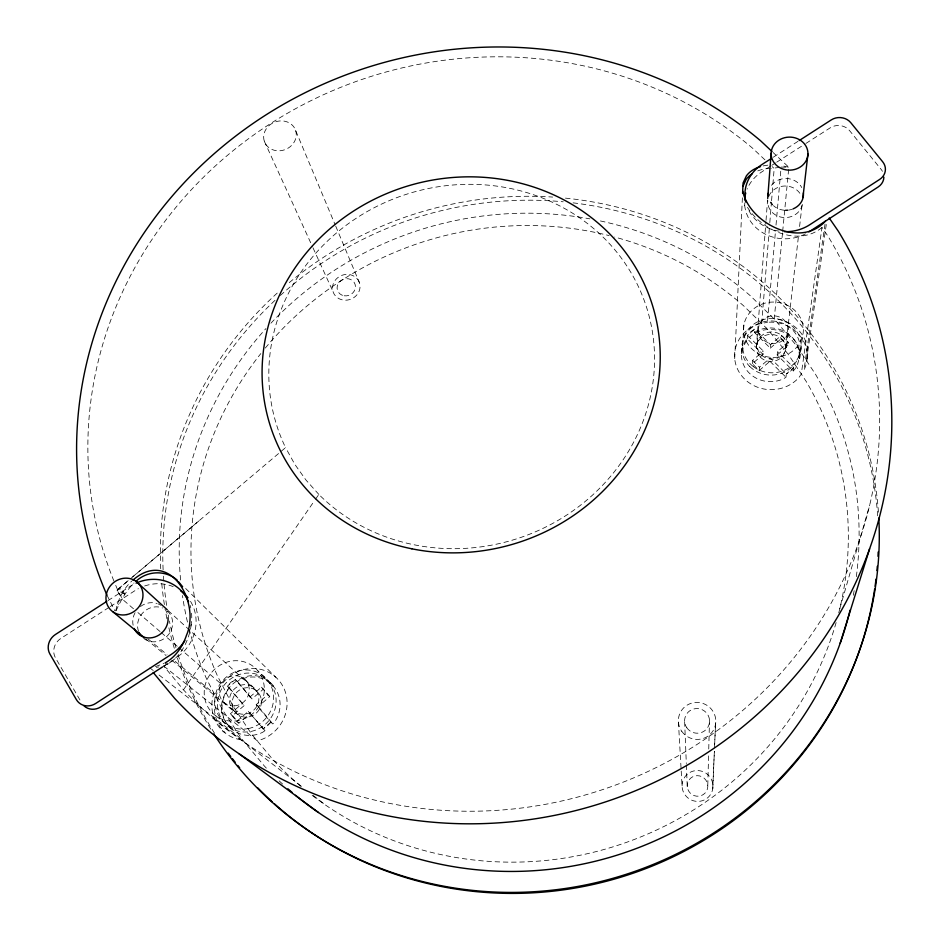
<?xml version="1.0" encoding="UTF-8"?>
<svg xmlns="http://www.w3.org/2000/svg" width="940" height="940" viewBox="0 0 940 940"><rect width="100%" height="100%" fill="white"/><g stroke="black" fill="none" stroke-linecap="round" stroke-linejoin="round"><path stroke-width="0.7" stroke-dasharray="4.7 3.53" d="M707.785 785.276L708.596 754.82M708.748 749.016L709.512 720.016M712.732 788.954L714.447 749.356M714.506 747.888L715.516 724.423M712.92 784.935L714.365 751.542M714.67 744.28L715.74 719.593M734.704 358.68L742.471 196.119M744.68 205.331L744.809 202.876M741.437 353.722L741.825 346.93M743.893 324.887L742.389 351.078C748.91 317.109 805.004 325.44 799.423 360.361L802.96 334.37A29.951 27.695 1.5 0 0 762.857 303.785A29.951 27.695 1.5 0 0 754.397 351.078A29.951 27.695 1.5 0 0 802.96 334.37M747.3 338.799L747.523 335.357L750.802 331.656L754.785 329.071L770.612 344.745L770.283 348.153L754.538 332.537L754.785 329.071L747.523 335.357L763.327 351.066L763.033 354.439L752.352 363.721L759.191 370.548L769.931 361.301L770.248 357.94L786.357 373.956L785.969 377.245L784.031 378.526A28.917 26.849 2 0 1 749.239 373.074A28.917 26.849 2 0 1 745.796 340.48L747.3 338.799L763.033 354.439M752.352 363.721L752.587 360.373L763.327 351.066M756.371 347.412L765.924 221.817M766.03 220.359L767.581 199.915M757.382 343.159L758.604 327.249M761.694 323.478L769.695 224.084M769.813 222.616L771.458 202.159M771.576 200.69L774.172 168.53L772.128 166.603M759.191 370.548L759.461 367.235L770.248 357.94M825.038 224.131L804.005 370.007A36.343 33.758 2 0 0 767.463 322.279L775.5 230.899M776.017 225.095L780.858 169.976M782.515 232.944L774.231 319.012L777.251 319.118A36.519 33.887 2 0 1 807.26 358.199L806.461 360.654L826.53 222.874M782.656 231.475L788.836 167.285L773.127 152.538M754.538 332.537L756.677 331.068A28.917 26.849 2 0 1 791.398 336.497A28.917 26.849 2 0 1 794.97 368.997L793.266 370.936L777.18 354.991L777.545 351.619L788.308 342.266L781.375 335.416L770.612 344.745M770.283 348.153L780.999 338.858L781.375 335.416M785.546 348.387L798.577 235.223M799.587 226.517L802.09 204.755M786.298 347.835A14.664 13.595 1.8 0 0 766.711 332.76A14.664 13.595 1.8 0 0 762.505 355.966A14.664 13.595 1.8 0 0 786.298 347.835L788.143 331.996A14.981 13.841 1.5 0 0 768.121 316.663A14.981 13.841 1.5 0 0 763.844 340.304A14.981 13.841 1.5 0 0 788.143 331.996M777.18 354.991L787.908 345.685L788.308 342.266M793.266 370.936L793.689 367.622L777.545 351.619M799.247 355.661L800.163 348.869M191.29 624.418C188.94 641.256 180.116 659.269 163.607 665.943L183.464 689.819A398.078 374.919 -18.1 0 0 711.604 734.634A398.078 374.919 -18.1 0 0 827.987 236.199L821.995 227.457L801.291 374.038L798.965 377.492A36.343 33.758 2 0 1 741.296 375.33A36.343 33.758 2 0 1 758.275 324.183L767.463 322.279M115.796 610.836C117.9 599.638 123.375 588.769 131.8 581.049M839.796 608.65L869.7 505.027M116.031 610.789C120.719 600.895 126.054 590.755 133.974 583.012M183.464 689.819L314.665 500.468M315.499 499.257L318.848 494.428A194.098 180.868 -18.1 0 0 638.096 433.152A194.098 180.868 -18.1 0 0 461.352 184.487A194.098 180.868 -18.1 0 0 285.56 447.616L129.896 579.275M256.185 704.659L258.265 706.481L269.745 696.611L267.724 694.731L256.185 704.659L270.814 722.19L272.823 723.941L274.48 722.12A29.939 28.294 -48.4 0 0 273.716 686.682A29.939 28.294 -48.4 0 0 239.43 680.114L237.409 681.465L235.235 679.526L230.782 682.475L227.398 686.188L244.153 705.611L232.579 715.552L230.382 713.766L242.003 703.778M269.745 696.611L263.459 689.102L251.955 698.914L235.235 679.526L227.398 686.188L229.595 688.092L227.727 690.148A29.939 28.294 -48.4 0 0 228.35 725.68A29.939 28.294 -48.4 0 0 262.707 732.272L264.998 730.697L248.336 711.404L236.704 721.403L230.382 713.766M821.995 227.457C799.094 246.832 762.422 230.946 747.852 207.916M236.704 721.403L238.878 723.154L250.451 713.202M249.852 697.045L261.414 687.199L263.459 689.102M133.492 608.779L122.447 599.285L117.582 589.697L128.78 580.227M128.145 580.65L116.936 590.12L122.447 599.285M132.634 576.855L198.822 520.983M190.514 601.365A42.406 39.316 -44.2 0 1 175.616 658.294L167.238 664.557L165.193 662.911M163.889 666.061L171.162 661.361M773.279 157.227L797.978 141.341M107.994 600.613L130.002 586.442A42.77 39.609 -44.1 0 1 134.831 583.728M108.958 607.416L60.9 638.401A14.582 13.348 -46.7 0 0 55.472 657.847L81.686 702.979M110.192 606.629L134.831 590.731A42.406 39.316 -44.2 0 1 138.38 588.675M770.624 166.075L761.659 171.985A40.702 36.836 -0.5 0 0 747.112 189.116M771.846 165.299L775.488 162.949M776.71 162.174L804.687 144.22M805.909 143.432L830.232 127.817A13.853 12.361 0.6 0 1 849.548 130.601L881.168 169.447A13.994 12.537 2.5 0 1 882.437 171.327M155.441 666.636L163.971 663.382M779.73 167.367L771.493 168.413M156.416 667.4L158.813 666.918M781.116 167.073L788.836 167.285L781.258 165.487M124.797 594.151L116.936 590.12L121.366 588.558L124.797 594.151L122.623 592.259M222.792 731.026L225.036 732.73C210.584 719.229 211.3 695.036 224.566 680.983A37.612 35.544 -48.3 0 1 281.988 684.684A37.612 35.544 -48.3 0 1 260.521 739.874L256.996 740.579L163.607 665.943M213.004 718.195L302.809 787.426M313.255 795.51L326.027 805.392M149.777 667.835L153.255 670.525M159.036 675.014L242.414 739.698L239.371 739.498A37.788 35.697 -48.2 0 1 213.039 696.093L214.073 693.462L172.631 659.245M229.325 727.161L233.743 730.615M216.036 715.998L233.061 729.323C199.55 704.577 246.104 654.099 273.375 685.707L257.889 670.866A31.02 29.222 -47.4 0 0 206.354 681.371A31.02 29.222 -47.4 0 0 238.525 720.522A31.02 29.222 -47.4 0 0 257.889 670.866M145.782 638.871L166.039 655.521M171.667 660.15L238.067 714.764M147.991 638.894L167.038 654.616M223.697 702.204L233.872 710.593M264.998 730.697L248.336 711.404M117.523 603.433L118.675 604.397M137.922 612.563L160.035 631.527M161.139 632.479L177.719 646.708M178.823 647.648L221.934 684.637M168.072 610.53L258.218 692.568A15.111 14.265 -48.1 0 1 249.006 716.856A15.111 14.265 -48.1 0 1 233.132 697.868A15.111 14.265 -48.1 0 1 258.218 692.568M244.717 679.397L254.435 688.245A15.181 14.323 -47.9 0 1 248.184 713.425A15.181 14.323 -47.9 0 1 229.9 696.646A15.181 14.323 -47.9 0 1 254.435 688.245M764.948 159.847L752.646 148.262A398.078 374.919 -18.1 0 0 261.085 129.826A398.078 374.919 -18.1 0 0 114.715 582.965M269.639 682.769A30.221 28.541 -48.1 0 1 251.321 731.367A30.221 28.541 -48.1 0 1 219.49 693.473A30.221 28.541 -48.1 0 1 269.639 682.769L273.658 686.611M185.662 588.487L275.925 677.341M780.999 338.858L787.908 345.685M769.931 361.301L785.969 377.245M752.587 360.373L759.461 367.235M318.848 494.428L305.935 479.988L294.808 464.325L285.56 447.616M261.414 687.199L267.724 694.731M237.409 681.465L251.955 698.914M258.265 706.481L272.823 723.941M229.595 688.092L244.153 705.611M232.579 715.552L238.878 723.154M106.913 595.008L114.892 610.847M264.281 141.129L312.362 246.433M312.973 247.761L333.065 291.741M295.642 130.507A16.567 14.688 -22 0 1 276.078 150.635A16.567 14.688 -22 0 1 268.205 126.43A16.567 14.688 -22 0 1 295.642 130.507L335.18 224.836M335.745 226.188L359.468 282.787A13.947 12.737 -22.4 0 1 343.112 300.036A13.947 12.737 -22.4 0 1 336.238 279.062A13.947 12.737 -22.4 0 1 359.468 282.787M190.303 605.489L190.773 607.922M678.433 722.132L681.136 769.66M681.218 771.106L682.111 786.945A15.569 15.31 41.2 0 0 706.34 798.8A15.569 15.31 41.2 0 0 704.119 772.139A15.569 15.31 41.2 0 0 682.123 786.991M684.637 721.709L686.318 763.539M686.376 764.984L687.246 786.616A10.375 10.199 41.2 0 0 703.39 794.5A10.375 10.199 41.2 0 0 701.91 776.734A10.375 10.199 41.2 0 0 687.246 786.639M757.793 170.88A62.263 36.684 31.3 0 1 770.142 168.342M763.198 165.922A62.769 36.754 31.3 0 1 768.908 165.064M117.582 589.697A398.078 374.919 -18.1 0 1 115.279 584.316M805.533 233.872A40.702 36.836 -0.5 0 1 744.527 202.594M802.349 204.427A17.449 15.78 -0.5 0 1 782.926 217.457A17.449 15.78 -0.5 0 1 767.78 200.455M768.755 196.437A17.449 15.78 -0.5 0 1 784.336 186.026A17.449 15.78 -0.5 0 1 800.927 195.026M779.025 231.158A41.043 37.095 -0.6 0 1 747.394 207.399M793.348 208.774A17.59 15.898 -0.6 0 1 788.966 210.043M784.36 210.243A17.59 15.898 -0.6 0 1 773.432 205.66M771.446 185.321A17.59 15.898 -0.6 0 1 801.761 187.565M144.643 585.984A42.406 39.316 -44.2 0 1 173.183 586.63M143.691 638.46A18.177 16.849 -44.2 0 0 167.943 635.264A18.177 16.849 -44.2 0 0 167.567 611.118A359.151 345.238 -18.1 0 0 168.566 616.746M138.556 631.386A18.177 16.849 -44.2 0 1 143.35 612.269A18.177 16.849 -44.2 0 1 162.608 608.004M191.537 613.209A42.77 39.609 -44.1 0 1 189.151 631.915M164.97 609.179A18.33 16.979 -44.1 0 1 167.919 616.393M133.116 625.241A18.33 16.979 -44.1 0 1 136.265 610.836M140.412 606.559A18.33 16.979 -44.1 0 1 156.945 603.457M158.002 603.832A18.33 16.979 -44.1 0 1 160.975 605.372M573.083 202.852A359.151 345.238 -18.1 0 1 877.713 516.518M214.555 733.235A359.151 345.238 -18.1 0 1 178.436 655.897M175.921 647.601A359.151 345.238 -18.1 0 1 169.388 620.976M166.627 605.395A359.151 345.238 -18.1 0 1 163.419 575.468M163.113 569.746A359.151 345.238 -18.1 0 1 275.126 300.236M280.343 295.454A359.151 345.238 -18.1 0 1 563.225 201.795M838.762 612.833A329.905 317.05 -18.1 0 0 806.25 381.522L788.096 354.11L767.193 328.859L743.81 305.994A329.905 317.05 -18.1 0 0 614.643 237.033M836.13 622.574A329.905 317.05 -18.1 0 1 311.974 795.216M300.73 786.181A329.905 317.05 -18.1 0 1 273.752 760.589L251.885 734.481L233.167 706.363L217.763 676.565A329.905 317.05 -18.1 0 1 260.827 353.581M265.303 348.059A329.905 317.05 -18.1 0 1 609.144 235.599M565.457 198.129A360.819 346.684 -18.1 0 1 878.548 513.804M210.76 729.123A360.819 346.684 -18.1 0 1 176.908 656.625M174.311 648.306A360.819 346.684 -18.1 0 1 168.436 625.852M166.932 618.79A360.819 346.684 -18.1 0 1 165.581 611.693M164.383 604.573A360.819 346.684 -18.1 0 1 161.727 583.117M160.728 568.782A360.819 346.684 -18.1 0 1 278.499 291.929M289.273 282.611A360.819 346.684 -18.1 0 1 552.673 197.071M856.328 576.62A341.232 327.813 -18.1 0 0 815.297 373.944L796.486 345.662L774.842 319.612L750.625 296.029A341.232 327.813 -18.1 0 0 598.557 220.559M854.155 590.649A341.232 327.813 -18.1 0 1 852.827 597.652M282.588 784.042A341.232 327.813 -18.1 0 1 277.382 779.178M266.361 768.121A341.232 327.813 -18.1 0 1 264.422 766.065L241.85 739.016L222.533 709.9L206.659 679.056A341.232 327.813 -18.1 0 1 189.528 630.399M187.471 622.092A341.232 327.813 -18.1 0 1 182.454 595.514M180.609 580.015A341.232 327.813 -18.1 0 1 265.938 328.577M270.92 323.196A341.232 327.813 -18.1 0 1 589.921 218.867M793.689 367.622L790.599 371.136L786.357 373.956L793.689 367.622M270.814 722.19L267.183 726.209L262.942 728.982L270.814 722.19M681.723 731.273A18.777 18.436 24.1 0 0 714.036 729.005A18.777 18.436 24.1 0 0 695.506 702.474A18.777 18.436 24.1 0 0 681.723 731.273M686.834 727.783A12.514 12.291 24.1 0 0 708.372 726.291A12.514 12.291 24.1 0 0 696.035 708.596A12.514 12.291 24.1 0 0 686.834 727.783M344.157 295.771A9.294 8.495 -22.4 0 0 355.062 284.279A9.294 8.495 -22.4 0 0 339.587 281.777A9.294 8.495 -22.4 0 0 344.157 295.771M234.424 705.881A15.51 14.617 -47.4 0 0 247.15 682.334A15.51 14.617 -47.4 0 0 221.112 684.226A15.51 14.617 -47.4 0 0 234.424 705.881M753.257 366.541A29.328 27.19 1.8 0 0 800.809 350.185A29.328 27.19 1.8 0 0 761.553 320.117A29.328 27.19 1.8 0 0 753.257 366.541M248.43 728.547A30.362 28.658 -47.9 0 0 267.312 679.902A30.362 28.658 -47.9 0 0 216.858 690.172A30.362 28.658 -47.9 0 0 248.43 728.547M760.343 357.177A14.594 13.536 1.8 0 0 784.935 351.877A14.594 13.536 1.8 0 0 767.592 334.746A14.594 13.536 1.8 0 0 760.343 357.177M749.803 366.541A29.187 27.072 1.8 0 0 798.965 355.861A29.187 27.072 1.8 0 0 764.208 321.656A29.187 27.072 1.8 0 0 749.803 366.541"/><path stroke-width="1.41" d="M742.6 193.264L743.082 182.959L746.384 175.886A62.769 36.754 31.3 0 1 760.542 166.603M767.698 198.458L771.141 153.185M802.925 197.506L807.942 153.984A18.412 16.521 -1 0 0 780.741 139.144A18.412 16.521 -1 0 0 779.93 167.755A18.412 16.521 -1 0 0 807.942 153.984M840.195 643.172L869.594 548.866M742.917 186.425L746.207 179.34A62.263 36.684 31.3 0 1 752.153 173.759M825.485 221.006C800.774 248.818 749.803 223.603 742.706 191.196M132.869 580.168C169.623 547.914 200.901 602.352 186.508 635.205A64.508 49.209 76 0 1 165.193 662.911M136.1 581.249C147.169 570.615 165.898 569.793 177.366 580.321M808.905 231.91L878.172 186.966A13.994 12.537 2.5 0 0 883.882 177.155M162.679 666.848L100.874 706.833A14.723 13.559 -49 0 1 83.883 705.764M770.812 158.825L762.175 164.383A41.043 37.095 -0.6 0 0 745.726 202.076M799.212 140.542L831.312 119.885A13.959 12.443 0.5 0 1 850.782 122.682L882.672 161.774A14.112 12.631 2.4 0 1 879.652 179.422L809.822 224.707A41.043 37.095 -0.6 0 1 784.395 231.651M106.772 601.412L55.425 634.5A14.711 13.442 -46.6 0 0 49.938 654.087L76.34 699.583A14.852 13.665 -48.8 0 0 95.68 703.473L171.08 654.522A42.77 39.609 -44.1 0 0 184.839 640.634M238.831 753.61L318.46 812.513M113.153 612.022L144.666 637.943M135.713 581.073L167.273 609.79M772.081 151.563L760.554 140.742A409.852 386.058 -18.1 0 0 251.697 124.386A409.852 386.058 -18.1 0 0 106.913 595.008M153.255 672.535L174.57 698.279A409.852 386.058 -18.1 0 0 718.818 744.927A409.852 386.058 -18.1 0 0 838.245 231.099L829.221 217.998M178.53 581.743L182.63 586.736M744.598 199.832A40.702 36.836 -0.5 0 1 745.749 193.064M803.383 192.888A17.59 15.898 -0.6 0 1 793.348 208.774M787.826 210.196A17.59 15.898 -0.6 0 1 785.511 210.29M772.398 204.638A17.59 15.898 -0.6 0 1 770.636 202.37M768.344 195.826A17.59 15.898 -0.6 0 1 768.344 193.053M168.049 617.521A18.33 16.979 -44.1 0 1 154.665 637.061A18.33 16.979 -44.1 0 1 134.15 628.449M136.089 583.141A42.77 39.609 -44.1 0 1 188.552 601.753M140.636 635.299A18.177 16.849 -44.2 0 1 138.967 632.42M180.574 590.72A42.406 39.316 -44.2 0 1 187.988 597.758M878.183 552.027A359.151 345.238 -18.1 0 1 877.984 556.304M877.314 566.291A359.151 345.238 -18.1 0 1 876.938 570.58M876.01 579.122A359.151 345.238 -18.1 0 1 875.081 586.243M874.658 589.086A359.151 345.238 -18.1 0 1 637.708 871.591A359.151 345.238 -18.1 0 1 274.515 803.9M272.365 801.973A359.151 345.238 -18.1 0 1 257.842 787.943M239.641 767.71A359.151 345.238 -18.1 0 1 237.82 765.501M235.141 762.164A359.151 345.238 -18.1 0 1 232.497 758.792M230.758 756.536A359.151 345.238 -18.1 0 1 228.209 753.128M878.806 518.058A360.819 346.684 -18.1 0 1 626.804 874.106A360.819 346.684 -18.1 0 1 213.803 733.928M850.054 610.178A341.232 327.813 -18.1 0 1 295.512 795.264M292.223 792.514A341.232 327.813 -18.1 0 1 287.899 788.801M411.861 548.807A200.361 186.649 -18.1 0 0 652.842 306.558A200.361 186.649 -18.1 0 0 318.754 239.207A200.361 186.649 -18.1 0 0 411.861 548.807M126.924 614.56A19.211 17.696 -43.2 0 0 139.132 584.163A19.211 17.696 -43.2 0 0 107.348 590.978A19.211 17.696 -43.2 0 0 126.924 614.56"/></g></svg>
